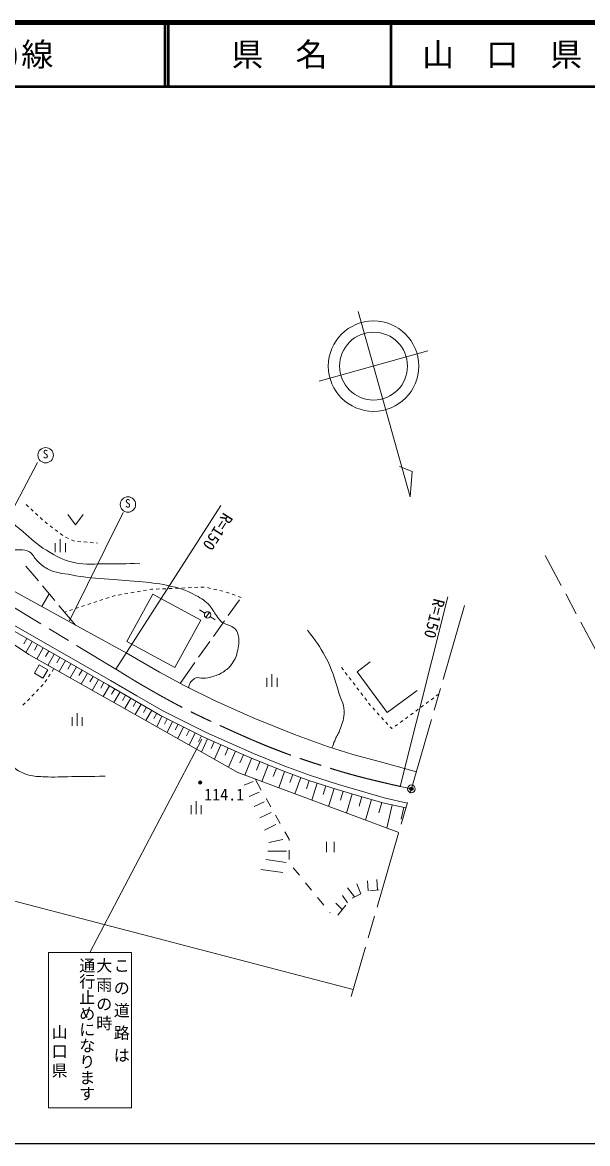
# Model space of a CAD drawing. Units: millimetres, scale not verified. Extents: x 40000 to 680000, y 20000 to 380000.
# Drawn here: x 275504 to 363711, y 205000 to 380000 of the extents above; entities that cross this region are included whole.
import ezdxf
from ezdxf.enums import TextEntityAlignment as Align

# ---------------------------------------------------------------- set-up
doc = ezdxf.new("R2010")
doc.units = ezdxf.units.MM
doc.header["$LTSCALE"] = 1000
doc.header["$PDMODE"] = 32
doc.header["$PDSIZE"] = 500
doc.linetypes.add('CHAIN', pattern=[18.5, 12, -1.5, 3.5, -1.5])
for name, color, linetype, lineweight in [('M-BGD', 7, 'Continuous', 13), ('M-BMK', 2, 'CHAIN', 13), ('M-BMK-SRVR', 3, 'Continuous', 13), ('M-STR-HTXT', 7, 'Continuous', 13), ('M-STR-STRC', 7, 'Continuous', 13), ('M-TTL', 2, 'Continuous', 140), ('M-TTL-BAND', 7, 'Continuous', 25), ('M-TTL-LINE', 7, 'Continuous', 50), ('M-TTL-TXT', 7, 'Continuous', 13)]:
    doc.layers.add(name, color=color, linetype=linetype, lineweight=lineweight)
doc.layers.add('M-OTRS', color=6, linetype='Continuous')
doc.styles.add('@ＭＳ ゴシック', font='')
doc.styles.add('ＭＳ ゴシック', font='')
doc.styles.get('@ＭＳ ゴシック').set_extended_font_data('@MS Gothic')
doc.styles.get('ＭＳ ゴシック').set_extended_font_data('MS Gothic')

msp = doc.modelspace()

# ---------------------------------------------------------------- linework, layer by layer
at = {"layer": 'M-BGD'}
for p, q in [((268844, 294166), (277867, 311325)), ((249570, 304790), (282936, 286399)), ((276077, 304735), (276446, 304398)), ((276816, 304061), (277185, 303723)), ((277554, 303386), (277923, 303049)), ((282566, 303186), (283766, 301586)), ((282829, 286587), (291237, 303484)), ((283766, 301586), (284966, 303186)), ((278292, 302712), (278661, 302374)), ((279030, 302037), (279240, 301846)), ((279240, 301846), (279413, 301716)), ((279813, 301416), (280213, 301116)), ((280613, 300816), (281013, 300516)), ((281402, 297324), (281402, 299324)), ((281413, 300216), (281813, 299916)), ((282233, 299651), (282692, 299452)), ((283151, 299253), (283609, 299054)), ((280602, 297324), (280602, 298724)), ((282202, 297324), (282202, 298724)), ((284099, 298980), (284598, 298941)), ((285096, 298902), (285594, 298864)), ((286093, 298825), (286591, 298786)), ((287090, 298747), (287199, 298738)), ((277992, 292822), (276060, 295117)), ((262133, 290971), (276509, 281322)), ((278558, 288812), (279669, 290828)), ((280567, 289761), (278636, 292056)), ((289969, 290528), (289494, 290373)), ((290952, 290708), (290459, 290623)), ((291937, 290879), (291445, 290794)), ((295849, 290782), (291820, 283371)), ((292923, 291050), (292430, 290964)), ((293908, 291220), (293415, 291135)), ((294893, 291391), (294401, 291305)), ((295634, 291519), (295386, 291476)), ((295882, 291529), (295634, 291519)), ((303337, 286711), (295849, 290782)), ((296881, 291572), (296382, 291551)), ((297880, 291614), (297381, 291593)), ((298879, 291656), (298380, 291635)), ((299878, 291698), (299379, 291677)), ((300878, 291740), (300378, 291719)), ((301877, 291782), (301377, 291761)), ((302876, 291825), (302376, 291803)), ((303875, 291867), (303375, 291846)), ((304851, 291663), (304364, 291777)), ((305825, 291436), (305338, 291550)), ((306799, 291209), (306312, 291322)), ((307754, 290918), (307284, 291089)), ((308694, 290577), (308224, 290747)), ((283786, 285935), (281211, 288996)), ((285215, 288978), (284740, 288823)), ((286166, 289288), (285691, 289133)), ((287117, 289598), (286641, 289443)), ((288068, 289908), (287592, 289753)), ((289018, 290218), (288543, 290063)), ((307638, 287429), (309377, 289874)), ((309633, 290235), (309163, 290406)), ((282363, 288048), (282084, 287957)), ((283314, 288358), (282838, 288203)), ((284265, 288668), (283789, 288513)), ((303979, 287784), (303131, 288337)), ((304133, 287106), (304680, 287944)), ((304823, 287249), (305582, 286753)), ((282936, 286399), (291700, 281613)), ((299308, 279300), (303337, 286711)), ((305320, 284170), (307059, 286615)), ((276206, 283824), (275748, 283022)), ((277008, 283366), (276026, 281646)), ((277868, 282875), (277377, 282015)), ((278728, 282383), (277728, 280634)), ((279602, 281884), (279103, 281009)), ((291820, 283371), (299308, 279300)), ((303001, 280910), (304740, 283355)), ((276509, 281322), (309140, 262921)), ((280477, 281384), (279483, 279645)), ((281347, 280887), (280850, 280017)), ((282216, 280390), (281228, 278661)), ((291700, 281613), (296910, 278560)), ((300104, 276836), (302422, 280095)), ((327729, 278650), (329789, 280174)), ((278127, 279712), (277371, 278404)), ((277371, 278404), (278714, 277628)), ((279469, 278936), (278127, 279712)), ((278714, 277628), (279469, 278936)), ((279845, 278295), (279569, 277879)), ((280398, 279129), (280121, 278712)), ((283081, 279896), (282587, 279031)), ((283946, 279402), (282964, 277682)), ((284806, 278911), (284315, 278051)), ((285667, 278419), (284689, 276709)), ((296910, 278560), (300859, 276428)), ((314454, 276275), (314454, 278275)), ((325596, 278933), (325292, 279330)), ((326203, 278138), (325899, 278536)), ((332441, 272279), (327729, 278650)), ((278723, 276642), (278375, 276283)), ((279292, 277462), (279016, 277045)), ((286522, 277931), (286033, 277075)), ((287377, 277442), (286405, 275741)), ((288228, 276956), (287742, 276106)), ((313654, 276275), (313654, 277675)), ((315254, 276275), (315254, 277675)), ((326810, 277344), (326507, 277741)), ((327418, 276550), (327114, 276947)), ((277331, 275206), (276983, 274847)), ((278027, 275924), (277679, 275565)), ((289077, 276469), (288099, 274786)), ((289919, 275980), (289430, 275138)), ((290760, 275491), (289795, 273830)), ((291591, 275008), (291108, 274178)), ((300859, 276428), (305499, 274138)), ((328025, 275755), (327722, 276153)), ((328633, 274961), (328329, 275358)), ((337093, 275720), (332441, 272279)), ((340508, 275167), (340105, 274871)), ((275938, 273770), (275590, 273411)), ((276635, 274488), (276286, 274129)), ((292422, 274526), (291469, 272886)), ((293242, 274049), (292765, 273229)), ((294061, 273573), (293121, 271954)), ((294871, 273103), (294401, 272293)), ((305499, 274138), (311533, 271472)), ((329240, 274167), (328937, 274564)), ((329848, 273372), (329544, 273769)), ((338090, 273390), (337688, 273094)), ((338896, 273983), (338493, 273686)), ((339702, 274575), (339299, 274279)), ((283253, 270182), (283253, 271582)), ((284053, 270182), (284053, 272182)), ((284853, 270182), (284853, 271582)), ((295680, 272632), (294752, 271034)), ((296479, 272168), (296015, 271369)), ((297286, 271719), (296463, 270070)), ((298110, 271307), (297699, 270483)), ((311533, 271472), (317994, 268863)), ((330510, 272625), (330169, 272990)), ((331194, 271894), (330852, 272260)), ((331877, 271164), (331535, 271529)), ((335673, 271614), (335270, 271318)), ((336479, 272206), (336076, 271910)), ((337285, 272798), (336882, 272502)), ((298935, 270896), (298070, 269163)), ((299801, 270463), (299369, 269597)), ((300667, 270031), (299759, 268211)), ((301577, 269577), (301123, 268667)), ((332560, 270434), (332218, 270799)), ((333174, 269778), (332901, 270069)), ((333255, 269838), (333174, 269778)), ((334061, 270430), (333658, 270134)), ((334867, 271022), (334464, 270726)), ((302487, 269123), (301533, 267211)), ((303443, 268645), (302966, 267690)), ((304412, 268197), (303479, 266113)), ((317994, 268863), (323106, 266973)), ((305454, 267730), (304988, 266688)), ((306496, 267264), (305477, 264987)), ((307635, 266754), (307125, 265615)), ((308773, 266244), (307659, 263756)), ((323106, 266973), (327093, 265731)), ((310017, 265687), (309460, 264443)), ((311262, 265131), (310219, 262518)), ((312568, 264609), (312046, 263303)), ((327093, 265731), (331406, 264568)), ((331406, 264568), (336997, 263051)), ((309140, 262921), (334242, 253546)), ((313874, 264087), (312854, 261534)), ((315151, 263577), (314641, 262301)), ((316431, 263075), (315506, 260543)), ((317697, 262612), (317234, 261347)), ((311543, 261520), (310089, 260928)), ((311808, 261925), (312791, 260183)), ((318962, 262150), (318031, 259600)), ((320237, 261685), (319819, 260393)), ((321529, 261267), (320670, 258615)), ((322855, 260838), (322425, 259512)), ((312437, 259851), (310908, 259194)), ((324181, 260408), (323284, 257638)), ((325575, 259990), (325169, 258592)), ((326973, 259584), (326103, 256586)), ((328472, 259149), (328037, 257650)), ((301817, 256443), (301817, 257843)), ((302617, 256443), (302617, 258443)), ((303417, 256443), (303417, 257843)), ((313247, 258338), (311664, 257606)), ((313529, 258877), (314266, 257571)), ((329971, 258714), (329036, 255490)), ((331583, 258247), (331116, 256635)), ((333218, 257869), (332403, 254233)), ((335036, 257461), (334629, 255643)), ((314323, 256679), (312549, 255825)), ((315003, 256264), (315741, 254958)), ((315073, 254818), (313264, 253899)), ((316123, 252458), (313948, 252006)), ((316478, 253652), (317115, 252524)), ((317115, 252524), (317117, 252319)), ((322980, 252073), (322980, 250473)), ((324180, 250473), (324180, 252073)), ((316737, 250629), (313793, 250651)), ((317132, 250819), (317147, 249319)), ((316661, 248873), (313506, 249336)), ((316166, 247333), (312698, 247764)), ((317783, 248045), (318732, 246884)), ((319682, 245722), (320632, 244561)), ((328315, 243998), (327703, 245523)), ((329489, 244431), (329351, 246008)), ((330937, 244601), (330816, 246202)), ((321581, 243400), (322531, 242239)), ((326226, 242575), (325457, 243703)), ((327332, 243499), (326249, 244909)), ((326972, 243316), (328309, 243995)), ((329712, 244457), (331202, 244632)), ((325400, 241539), (324433, 242522)), ((324712, 240675), (325958, 242239)), ((323480, 241078), (323512, 241039))]:
    msp.add_line(p, q, dxfattribs=at)
for points in [[(266444, 289401), (288848, 276602), (292960, 274198), (297051, 271835), (300371, 270151), (303731, 268502), (308520, 266338), (311254, 265134), (316173, 263169), (320220, 261690), (324606, 260271), (328698, 259094), (331758, 258196), (335356, 257390)], [(266850, 290090), (289249, 277294), (293362, 274890), (297433, 272539), (300728, 270867), (304072, 269225), (308846, 267069), (311564, 265871), (316458, 263917), (320481, 262447), (324840, 261036), (328921, 259862), (331958, 258971), (335579, 258159)]]:
    msp.add_lwpolyline(points, dxfattribs=at)
for centre, radius in [((279130, 312442), 1200), ((291969, 304755), 1200), ((304407, 287525), 500), ((303244, 261366), 150), ((303244, 261366), 120), ((303244, 261366), 90), ((303244, 261366), 60), ((303244, 261366), 30), ((303244, 261366), 20)]:
    msp.add_circle(centre, radius, dxfattribs=at)
for points, knots in [([(267496, 305297), (267887, 305319), (268043, 305287), (268390, 305244), (269676, 305086), (270323, 304574), (271407, 303863), (273145, 302721), (273922, 301812), (275550, 300519), (276992, 299375), (277683, 298564), (279258, 297611), (280829, 296661), (281757, 296096), (283547, 295685), (285540, 295227), (286735, 295522), (288781, 295503), (290754, 295485), (291408, 295503), (293833, 295576)], [0, 0, 0, 0, 1, 1, 1, 2, 2, 2, 3, 3, 3, 4, 4, 4, 5, 5, 5, 6, 6, 6, 7, 7, 7, 7]), ([(273967, 297606), (274476, 297687), (274665, 297703), (275114, 297684), (275710, 297659), (276107, 297685), (276604, 297357), (277184, 296975), (277274, 296501), (277767, 296012), (278357, 295428), (278707, 295092), (279439, 294704), (280760, 294004), (281681, 294049), (283147, 293759), (285125, 293367), (286265, 293340), (288272, 293141), (290353, 292934), (291530, 292951), (293610, 292732), (295391, 292544), (296404, 292499), (298153, 292114), (299947, 291719), (300975, 291429), (302588, 290551), (303506, 290051), (304043, 289737), (304732, 288952), (305291, 288315), (305441, 287833), (305968, 287171), (306272, 286789), (306379, 286656), (306775, 286216)], [0, 0, 0, 0, 1, 1, 1, 2, 2, 2, 3, 3, 3, 4, 4, 4, 5, 5, 5, 6, 6, 6, 7, 7, 7, 8, 8, 8, 9, 9, 9, 10, 10, 10, 11, 11, 11, 12, 12, 12, 12]), ([(252595, 297369), (253187, 296817), (253344, 296673), (253834, 296237), (254516, 295628), (254889, 295274), (255613, 294716), (256359, 294141), (256806, 293855), (257616, 293375), (258518, 292840), (259070, 292623), (259987, 292114), (260654, 291744), (261103, 291641), (261683, 291145), (261945, 290921), (262064, 290751), (262216, 290442), (262493, 289877), (262495, 289501), (262652, 288891), (263080, 287237), (263341, 286313), (263664, 284636), (263870, 283568), (263949, 282959), (264009, 281873), (264067, 280818), (263888, 280212), (264050, 279168), (264146, 278543), (264254, 278202), (264447, 277601), (264873, 276277), (265168, 275552), (265732, 274281), (266534, 272472), (266967, 271441), (267985, 269744), (268301, 269217), (268385, 268827), (268857, 268435), (269667, 267763), (270284, 267618), (271147, 267018), (271732, 266611), (272107, 266418), (272565, 265873), (273021, 265329), (273124, 264910), (273568, 264356), (273828, 264033), (273964, 263831), (274295, 263581), (274749, 263239), (275031, 263072), (275555, 262854), (276042, 262652), (276325, 262556), (276840, 262442), (277638, 262265), (278107, 262291), (278923, 262248), (280596, 262160), (281537, 262257), (283212, 262272), (285238, 262291), (285877, 262303), (288398, 262345)], [0, 0, 0, 0, 1, 1, 1, 2, 2, 2, 3, 3, 3, 4, 4, 4, 5, 5, 5, 6, 6, 6, 7, 7, 7, 8, 8, 8, 9, 9, 9, 10, 10, 10, 11, 11, 11, 12, 12, 12, 13, 13, 13, 14, 14, 14, 15, 15, 15, 16, 16, 16, 17, 17, 17, 18, 18, 18, 19, 19, 19, 20, 20, 20, 21, 21, 21, 22, 22, 22, 23, 23, 23, 23]), ([(306775, 286216), (307197, 286125), (307345, 286087), (307688, 285943), (308088, 285776), (308316, 285663), (308642, 285378), (308929, 285126), (309037, 284905), (309142, 284538), (309410, 283605), (309279, 283009), (309106, 282054), (308945, 281164), (308735, 280662), (308234, 279909), (307872, 279366), (307561, 279131), (307034, 278746), (306414, 278293), (305988, 278137), (305253, 277910), (304647, 277723), (304289, 277628), (303654, 277620), (303255, 277615), (303028, 277801), (302636, 277721), (302400, 277672), (302304, 277537), (302119, 277381), (301925, 277218), (301800, 277130), (301667, 276913), (301501, 276643), (301501, 276464), (301474, 276124)], [0, 0, 0, 0, 1, 1, 1, 2, 2, 2, 3, 3, 3, 4, 4, 4, 5, 5, 5, 6, 6, 6, 7, 7, 7, 8, 8, 8, 9, 9, 9, 10, 10, 10, 11, 11, 11, 12, 12, 12, 12]), ([(319994, 285113), (321393, 283358), (321852, 282721), (322774, 281024), (323904, 278946), (324198, 277613), (324901, 275354), (325292, 274096), (325825, 273396), (325719, 272083), (325633, 271027), (325396, 270452), (325010, 269466), (324760, 268827), (324514, 268516), (324246, 267885), (324062, 267449), (324002, 267298), (323805, 266755)], [0, 0, 0, 0, 1, 1, 1, 2, 2, 2, 3, 3, 3, 4, 4, 4, 5, 5, 5, 6, 6, 6, 6])]:
    msp.add_open_spline(points, degree=3, knots=knots, dxfattribs=at)
msp.add_point((303244, 261366), dxfattribs=at)
at = {"layer": 'M-BMK'}
for p, q in [((385720, 243142), (357097, 296785)), ((268121, 292324), (290070, 279074)), ((344510, 288976), (326832, 227974)), ((336220, 260371), (334457, 260742))]:
    msp.add_line(p, q, dxfattribs=at)
msp.add_open_spline([(290070, 279074), (292863, 277308), (293663, 276849), (296016, 275507), (300256, 273087), (302728, 271890), (307174, 269873), (312706, 267363), (315866, 266044), (321649, 264185), (326581, 262599), (328371, 262147), (334457, 260742)], degree=3, knots=[0, 0, 0, 0, 1, 1, 1, 2, 2, 2, 3, 3, 3, 4, 4, 4, 4], dxfattribs=at)
at = {"layer": 'M-BMK-SRVR'}
for p, q in [((327931, 334859), (336006, 305966)), ((338805, 328729), (321810, 323979)), ((336314, 309898), (334342, 310693)), ((336006, 305966), (336314, 309898))]:
    msp.add_line(p, q, dxfattribs=at)
for centre, radius in [((330308, 326354), 7059), ((330308, 326354), 5294), ((336220, 260371), 600)]:
    msp.add_circle(centre, radius, dxfattribs=at)
at = {"layer": 'M-OTRS'}
msp.add_point((336220, 260371), dxfattribs=at)
at = {"layer": 'M-STR-HTXT'}
for p, q in [((290070, 279074), (306453, 304584)), ((334457, 260742), (341925, 290352)), ((327150, 229074), (169605, 270027))]:
    msp.add_line(p, q, dxfattribs=at)
at = {"layer": 'M-STR-STRC'}
for p, q in [((303483, 268127), (286036, 234840)), ((292549, 234840), (279549, 234840)), ((279549, 234840), (279549, 210571)), ((292549, 234840), (292549, 210571)), ((279549, 210571), (292549, 210571))]:
    msp.add_line(p, q, dxfattribs=at)
at = {"layer": 'M-TTL'}
msp.add_line((680000, 380000), (40000, 380000), dxfattribs=at)
at = {"layer": 'M-TTL-BAND'}
msp.add_line((40000, 205000), (579000, 205000), dxfattribs=at)
at = {"layer": 'M-TTL-LINE'}
for p, q in [((297750, 380000), (297750, 370000)), ((298250, 380000), (298250, 370000)), ((333000, 380000), (333000, 370000)), ((40000, 370000), (680000, 370000))]:
    msp.add_line(p, q, dxfattribs=at)

# ---------------------------------------------------------------- texts
at = {"layer": 'M-BGD', "style": 'ＭＳ ゴシック'}
for p in [(278666, 313280), (291505, 305592)]:
    msp.add_text('S', height=1320, dxfattribs=at).set_placement(p, align=Align.TOP_LEFT)
msp.add_text('114.1', height=1833, dxfattribs=at).set_placement((306991, 259476), align=Align.MIDDLE_CENTER)
at = {"layer": 'M-STR-HTXT', "style": 'ＭＳ ゴシック'}
for rotation, p in [(237.291, (304767, 301292)), (255.845, (338401, 287308))]:
    msp.add_text('R=150', height=1833, rotation=rotation, dxfattribs=at).set_placement(p, align=Align.BOTTOM_CENTER)
at = {"layer": 'M-STR-STRC', "style": '@ＭＳ ゴシック'}
msp.add_text('通行止めになります', height=1833, rotation=270, dxfattribs=at).set_placement((284126, 234066), align=Align.BOTTOM_LEFT)
at = {"layer": 'M-STR-STRC', "char_height": 1833, "attachment_point": 7, "rotation": 270, "style": '@ＭＳ ゴシック'}
for s, insert in [('\\T1.2;大雨の時', (287138, 234066)), ('\\T1.4;この道路は', (289847, 234066)), ('\\T1.2;山口県', (280188, 223685))]:
    msp.add_mtext(s, dxfattribs=dict(at, insert=insert))
at = {"layer": 'M-TTL-TXT', "style": 'ＭＳ ゴシック'}
msp.add_text('路 線 名      一般県道俵山長門古市(停)線', height=3666, dxfattribs=at).set_placement((180380, 375000), align=Align.MIDDLE_LEFT)
for s, p in [('県\u3000名', (315625, 375000)), ('山\u3000口\u3000県', (350375, 375000))]:
    msp.add_text(s, height=3666, dxfattribs=at).set_placement(p, align=Align.MIDDLE_CENTER)

doc.saveas('drawing.dxf')
